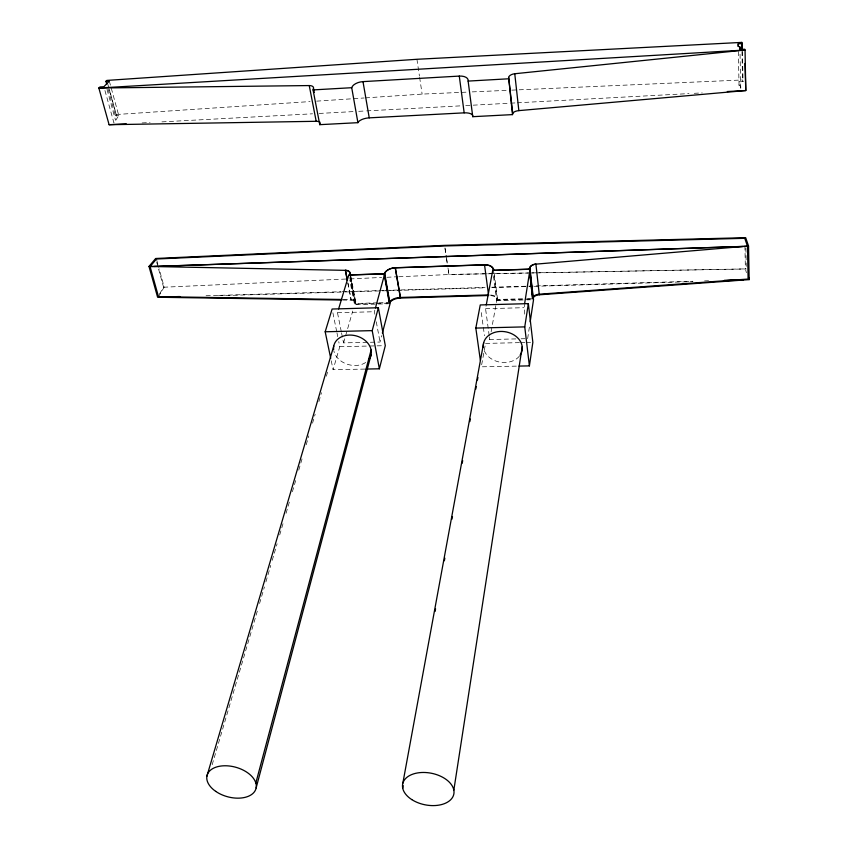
<?xml version="1.0" encoding="UTF-8"?>
<svg xmlns="http://www.w3.org/2000/svg" width="848" height="848" viewBox="0 0 848 848"><rect width="100%" height="100%" fill="white"/><g stroke="black" fill="none" stroke-linecap="round" stroke-linejoin="round"><path stroke-width="0.64" stroke-dasharray="4.24 3.18" d="M527.647 338.649L529.406 326.957M524.742 314.142L524.382 305.121M515.881 338.914L489.731 339.518L490.197 336.932M491.119 331.759L496.695 300.733L493.557 276.66M485.067 346.016L481.282 366.813L517.693 366.103M489.211 335.67L485.565 308.725L486.042 306.17M341.532 332.829L343.557 342.878L380.031 342.041L381.706 335.649M374.89 314.258L374.424 311.725L375.113 309.202M343.557 342.878L352.726 311.068M364.82 369.081L333.094 369.696L339.772 346.694L338.755 341.67M212.17 764.737L258.068 608.557M259.562 603.479L264.406 586.975M265.901 581.898L270.756 565.383M272.24 560.305L277.095 543.801M279.702 534.918L283.444 522.22M286.052 513.326L289.783 500.627M292.39 491.745L296.122 479.046M298.74 470.152L302.471 457.454M306.202 444.765L308.81 435.872M312.541 423.173L315.159 414.29M318.89 401.592L321.498 392.698M326.353 376.194L327.847 371.117M341.278 331.568L337.483 312.732L338.235 310.209M388.32 303.128L355.036 304.061L355.354 303.139A5.915 3 -9.6 0 0 351.136 300.192L343.239 300.075M377.53 302.853L355.46 303.467L350.712 276.819M109.318 81.101L118.773 115.519L113.982 123.087L103.891 86.729M159.604 293.906L163.59 287.228L158.428 268.487M158.481 296.662L164.183 287.122L159.127 268.784M118.773 115.519L115.434 115.71L116.261 114.522L109.307 89.263M116.261 114.522L310.071 101.58M316.654 101.145L364.121 97.976M365.435 97.88L422.124 94.096L466.962 92.125M742.466 51.463L743.039 81.62L739.011 81.843L739.043 85.235L740.728 86.263L740.76 89.687L740.007 52.099M142.125 122.939L150.054 122.515M161.936 121.879L312.53 113.802M319.134 113.441L353.478 111.597M358.757 111.321L365.361 110.961M366.686 110.887L460.475 105.862M465.753 105.576L509.351 103.233M510.666 103.17L515.955 102.884M517.269 102.809L688.989 93.598M694.279 93.312L702.208 92.888M163.59 287.228L348.698 278.907M349.885 278.939L381.653 277.444M386.879 277.296L397.468 276.734M398.772 276.766L448.974 274.529L528.251 273.045M472.23 91.891L510.475 90.206M511.789 90.142L742.53 79.956L743.039 81.62M206.075 295.751L340.949 291.733M342.274 291.691L377.975 290.631M379.3 290.588L384.589 290.429M385.904 290.387L485.077 287.44M491.692 287.239L692.678 281.25M704.582 280.9L708.546 280.773M218.36 295.729L343.949 291.998M345.274 291.956L485.406 287.79M492.02 287.589L533 286.37M534.325 286.327L692.975 281.61M378.823 302.81L387.918 302.556M490.695 294.977A10.197 5.236 -7 0 1 497.564 299.471L526.12 298.666M527.414 298.623L532.608 298.475M490.685 295.57A9.752 5.003 -6.9 0 1 497.151 300.075L530.488 299.132M390.048 303.722L354.559 304.708L349.811 280.105M496.695 300.733L525.633 299.916M526.947 299.885L533.53 299.694M337.483 312.732L374.424 311.725M485.565 308.725L523.979 307.686M521.107 338.797L525.029 338.702M339.772 346.694L368.392 346.048M369.696 346.016L383.996 345.698M485.544 343.408L519.707 342.645M521.022 342.613L524.965 342.528M526.279 342.497L531.537 342.38M530.943 272.908L448.868 274.445L447.903 267.968M532.268 272.886L537.558 272.791M538.883 272.759L745.381 268.901L746.399 272.706M529.576 273.024L534.865 272.918M536.18 272.897L746.282 268.964M343.26 299.492L351.178 299.609A6.36 3.222 -9.6 0 1 355.704 302.768M156.774 260.23L158.799 267.565M107.611 83.475L117.321 118.731M156.71 262.233L158.088 267.237M108.046 88.955L115.434 115.71M107.018 89.411L115.434 119.865M331.25 360.845L333.094 369.696M332.882 312.795L336.709 331.632M336.963 332.882L337.737 336.645M355.789 301.888L350.86 276.395M355.418 302.259L350.394 276.257M347.966 283.073L351.178 299.609M347.744 282.734L351.136 300.192M349.705 273.872L355.46 303.467M349.917 277.529L355.036 304.061M376.3 321.837L380.031 342.041M416.93 59.286L419.431 76.044M419.622 77.338L422.124 94.096M444.999 247.902L446.324 256.774M446.514 258.046L447.839 266.919M448.03 268.191L448.974 274.529M444.999 248.538L446.355 257.612M446.546 258.905L447.712 266.675M481.304 312.647L484.484 335.723M489.381 336.953L489.731 339.518M494.14 272.992L497.575 299.461M493.981 275.558L497.161 300.075M738.343 51.505L739.043 85.235M745.88 248.114L746.229 266.357M741.979 51.463L742.53 79.956M744.926 245.962L745.381 268.901M519.315 356.234A19.61 15.434 9.2 0 1 500.543 362.244A19.61 15.434 9.2 0 1 484.325 350.871M365.679 362.478A19.186 14.872 15.7 0 1 346.609 364.004A19.186 14.872 15.7 0 1 333.815 350.796"/><path stroke-width="1.27" d="M529.279 269.346L529.396 268.456A6.636 4.113 -7.7 0 1 535.936 264.131L748.54 246.026L749.155 279.628L539.307 294.797A6.095 3.127 -5.9 0 0 533.222 298.104L533.042 299.058L529.809 268.074A6.169 3.816 -7.7 0 1 535.894 264.035L539.307 294.797M518.997 366.082L529.396 365.88L532.851 342.348L528.357 303.626L480.254 304.951L475.823 328.081L480.371 360.358M530.191 321.763L533.53 299.694L529.809 268.074M453.839 790.103L522.22 346.662M529.396 365.88L524.753 326.883L528.357 303.626M524.583 303.838L530.053 269.134L492.741 270.321L486.275 304.888M512.489 114.607L508.652 77.412A6.159 3.297 -8.5 0 1 514.757 73.744L745.053 50.032L745.795 90.545L518.849 110.622A6.063 2.565 -6.7 0 0 512.754 113.526L512.489 114.607L472.76 116.685A10.028 4.229 -7.5 0 0 464.174 112.848L369.24 117.851A9.879 4.134 -8.9 0 0 357.93 122.674L319.77 124.667L313.06 89.909L313.484 88.552A5.957 3.138 -12.4 0 0 309.244 85.563L98.845 88.012L109.106 124.709L316.187 121.296A5.872 2.438 -9.7 0 1 320.131 122.419M402.715 788.269L403.192 785.661M435.088 611.44L435.565 608.843M444.373 560.74L444.84 558.143M451.984 519.135L452.461 516.538M462.213 463.231L462.69 460.623M469.834 421.626L470.311 419.018M475.781 389.115L476.258 386.518M477.445 380.021L477.922 377.413M529.396 268.456L532.608 298.475L529.565 271.879M402.842 783.202L483.678 342.687M349.991 275.07L350.213 274.222A6.424 3.922 -12.5 0 0 345.496 270.353L148.994 266.431L157.611 297.245L341.914 300.054M366.145 369.06L379.363 368.795L385.299 345.666L378.367 307.75L332.109 309.032L325.187 331.78L330.72 358.322M382.374 333.094L390.048 303.722L384.727 273.777L348.804 274.932L338.617 308.948M256.138 787.951L371.106 354.708M255.831 782.99L371.127 349.98M379.363 368.795L372.208 330.625L378.367 307.75M375.463 307.93L384.727 273.777M206.859 776.291L333.752 346.079M319.77 124.667L320.247 123.596M148.994 266.431L155.672 258.492L444.617 245.369L745.678 237.694L748.54 246.026M341.945 299.471L158.481 296.662L150.085 266.569L156.435 259.011L444.617 245.952L744.767 238.32L747.501 246.259L748.106 279.045L539.275 294.203A6.54 3.36 -5.9 0 0 532.745 297.754M106.636 83.857L105.936 81.302L106.869 80.422L416.93 59.286L741.799 42.4L742.435 50.149M747.501 246.259L150.085 266.569M105.936 81.302L109.318 81.101L103.891 86.729L99.958 86.962L98.845 88.012L745.053 50.032L744.714 49.226L739.954 49.513L739.933 47.022L738.237 46.311L738.216 43.842L742.307 43.598M313.06 89.909L351.719 87.704A10.017 5.311 -11.4 0 1 362.997 81.62L459.277 76.087A10.176 5.438 -9.6 0 1 468.128 81.09L508.418 78.8M109.106 124.709L126.278 123.787M727.298 91.542L745.795 90.545L744.979 63.494M154.262 266.473L742.509 246.471M347.256 280.243L345.327 270.268A5.989 3.657 -12.5 0 1 349.705 273.872L349.429 275.006L384.42 273.883A9.741 5.989 -11.3 0 1 395.2 267.735L484.526 264.809A9.879 6.116 -9 0 1 493.303 270.406L529.65 269.24M389.211 302.524L384.144 273.978A10.187 6.265 -11.3 0 1 395.327 267.82L484.621 264.905A10.324 6.392 -9 0 1 493.812 270.48M167.724 296.895L179.628 296.535M724.415 280.306L737.643 279.914M162.827 297.383L180.02 296.874M724.701 280.667L743.208 280.116M389.221 302.524A10.049 5.12 -8.7 0 1 400.436 297.457L488.618 294.924M384.42 273.883L389.603 303.096A9.614 4.908 -8.7 0 1 400.426 298.04L488.618 295.507L484.526 264.809M325.187 331.78L372.208 330.625M475.823 328.081L524.753 326.883M748.519 277.254L749.155 279.628M345.496 270.353L347.479 280.529M309.244 85.563L316.187 121.296M313.484 88.552L314.237 92.443M351.719 87.704L357.92 122.674M395.327 267.83L400.436 297.457M362.997 81.631L369.24 117.851M395.2 267.735L400.426 298.04M459.277 76.087L464.174 112.848M468.128 81.09L472.76 116.685M492.741 270.321L493.07 272.855M508.652 77.412L512.743 113.526M514.757 73.744L518.849 110.622M739.933 47.022L739.986 49.64M738.216 43.842L738.269 46.46M741.799 42.4L741.947 50.17M483.402 347.51A19.61 15.434 9.2 0 1 506.457 331.971A19.61 15.434 9.2 0 1 520.036 355.291M333.635 349.683A19.186 14.872 15.7 0 1 356.298 335.925A19.186 14.872 15.7 0 1 368.997 359.351M411.757 799.579A26.087 16.101 11.1 0 0 453.659 794.83A26.087 16.101 11.1 0 0 419.336 772.687A26.087 16.101 11.1 0 0 411.757 799.579M215.71 791.364A25.345 15.317 15.2 0 0 255.958 788.714A25.345 15.317 15.2 0 0 222.907 765.839A25.345 15.317 15.2 0 0 215.71 791.364"/></g></svg>
